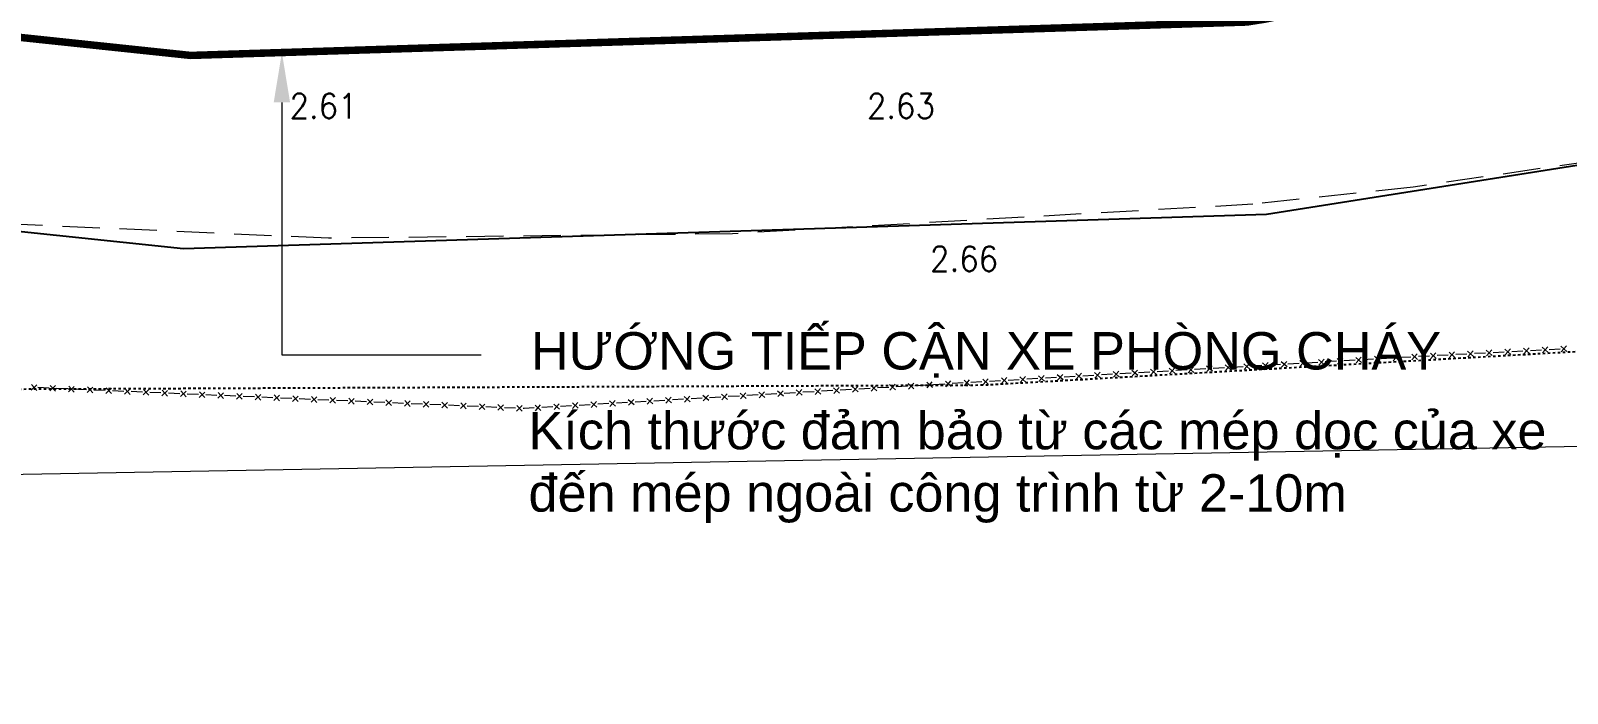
# Model space of a CAD drawing. Header units: millimetres. Extents: x 583747 to 596416, y 2304962 to 2309584.
# Drawn here: x 595657.6 to 595719.3, y 2307140.1 to 2307166.6 of the extents above; entities that cross this region are included whole.
import ezdxf
from ezdxf import colors
from ezdxf.entities.mleader import LeaderData, LeaderLine
from ezdxf.enums import TextEntityAlignment as Align
from ezdxf.math import Vec2, Vec3
from ezdxf.xclip import XClip

# ---------------------------------------------------------------- set-up
doc = ezdxf.new("R2010")
doc.units = ezdxf.units.MM
for name, pattern in [('DASH2-1', [3, 2, -1]), ('DASHDOT', [1, 0.5, -0.25, 0, -0.25]), ('{Long Duong}', [2.3, 1.5, -0.8])]:
    doc.linetypes.add(name, pattern=pattern)
doc.layers.add('A-PLOT LINE', color=6, linetype='DASHDOT')
doc.layers.add('AFP-KERB-LINE', color=2, linetype='Continuous')
for name, color, linetype, lineweight in [('Code Cao do', 7, 'Continuous', 0), ('duong chua chay', 1, 'Continuous', 15), ('Duong RG Thua', 7, 'Continuous', 0), ('KT-DV2', 7, 'Continuous', 15), ('KT-NEN', 250, 'Continuous', 0), ('Long Duong_ Phan Cach chat lieu rair mat', 7, 'Continuous', 0), ('đường pccc', 6, 'Continuous', 13)]:
    doc.layers.add(name, color=color, linetype=linetype, lineweight=lineweight)
doc.styles.get("Standard").update_dxf_attribs({"font": 'arial.ttf'})
doc.styles.add('Style-STANDARD', font='STANDARD.shx')

# ---------------------------------------------------------------- blocks, each defined once
blk = doc.blocks.new('wwww1')
at = {"layer": 'Duong RG Thua', "color": 7, "linetype": 'Continuous', "lineweight": 0}
for p, q in [((595711.41, 2307153.395), (595711.622, 2307153.633)), ((595712.383, 2307153.451), (595712.147, 2307153.664)), ((595712.158, 2307153.44), (595712.371, 2307153.676)), ((595713.132, 2307153.491), (595712.896, 2307153.704)), ((595712.907, 2307153.479), (595713.12, 2307153.716)), ((595713.615, 2307153.63), (595713.166, 2307153.606)), ((595713.881, 2307153.53), (595713.645, 2307153.744)), ((595713.656, 2307153.519), (595713.869, 2307153.755)), ((595714.364, 2307153.669), (595713.915, 2307153.645)), ((595714.63, 2307153.57), (595714.393, 2307153.783)), ((595714.405, 2307153.558), (595714.618, 2307153.795)), ((595715.113, 2307153.709), (595714.664, 2307153.685)), ((595715.379, 2307153.61), (595715.142, 2307153.823)), ((595715.154, 2307153.598), (595715.367, 2307153.835)), ((595715.862, 2307153.748), (595715.412, 2307153.725)), ((595716.128, 2307153.649), (595715.891, 2307153.863)), ((595715.903, 2307153.638), (595716.116, 2307153.874)), ((595716.611, 2307153.788), (595716.161, 2307153.764)), ((595716.877, 2307153.689), (595716.64, 2307153.902)), ((595716.652, 2307153.677), (595716.865, 2307153.914)), ((595717.36, 2307153.828), (595716.91, 2307153.804)), ((595717.626, 2307153.729), (595717.389, 2307153.942)), ((595717.401, 2307153.717), (595717.614, 2307153.953)), ((595718.109, 2307153.867), (595717.659, 2307153.844)), ((595718.375, 2307153.768), (595718.138, 2307153.982)), ((595718.15, 2307153.757), (595718.363, 2307153.993)), ((595718.858, 2307153.907), (595718.408, 2307153.883)), ((595719.124, 2307153.808), (595718.887, 2307154.021)), ((595718.899, 2307153.796), (595719.112, 2307154.033)), ((595701.153, 2307152.798), (595700.915, 2307153.01)), ((595700.928, 2307152.786), (595701.14, 2307153.023)), ((595701.901, 2307152.842), (595701.664, 2307153.054)), ((595701.676, 2307152.829), (595701.889, 2307153.067)), ((595702.65, 2307152.885), (595702.413, 2307153.098)), ((595702.425, 2307152.873), (595702.637, 2307153.11)), ((595703.132, 2307153.027), (595702.683, 2307153.001)), ((595703.399, 2307152.929), (595703.161, 2307153.141)), ((595703.174, 2307152.916), (595703.386, 2307153.154)), ((595703.881, 2307153.07), (595703.432, 2307153.044)), ((595704.147, 2307152.973), (595703.91, 2307153.185)), ((595703.923, 2307152.96), (595704.135, 2307153.197)), ((595704.63, 2307153.114), (595704.181, 2307153.088)), ((595704.896, 2307153.016), (595704.659, 2307153.228)), ((595704.671, 2307153.003), (595704.883, 2307153.241)), ((595705.379, 2307153.157), (595704.929, 2307153.131)), ((595705.645, 2307153.06), (595705.407, 2307153.272)), ((595705.42, 2307153.047), (595705.632, 2307153.284)), ((595706.127, 2307153.201), (595705.678, 2307153.175)), ((595706.394, 2307153.103), (595706.156, 2307153.315)), ((595706.169, 2307153.091), (595706.381, 2307153.328)), ((595706.876, 2307153.245), (595706.427, 2307153.218)), ((595707.142, 2307153.147), (595706.905, 2307153.359)), ((595706.918, 2307153.134), (595707.13, 2307153.372)), ((595707.625, 2307153.288), (595707.175, 2307153.262)), ((595707.891, 2307153.19), (595707.654, 2307153.402)), ((595707.666, 2307153.178), (595707.878, 2307153.415)), ((595708.373, 2307153.332), (595707.924, 2307153.306)), ((595708.64, 2307153.234), (595708.402, 2307153.446)), ((595708.415, 2307153.221), (595708.627, 2307153.459)), ((595709.122, 2307153.375), (595708.673, 2307153.349)), ((595709.389, 2307153.278), (595709.151, 2307153.49)), ((595709.164, 2307153.265), (595709.376, 2307153.502)), ((595709.871, 2307153.419), (595709.422, 2307153.393)), ((595710.137, 2307153.321), (595709.9, 2307153.533)), ((595709.913, 2307153.308), (595710.125, 2307153.546)), ((595710.62, 2307153.462), (595710.17, 2307153.436)), ((595710.886, 2307153.365), (595710.649, 2307153.577)), ((595710.661, 2307153.352), (595710.873, 2307153.589)), ((595711.368, 2307153.506), (595710.919, 2307153.48)), ((595711.635, 2307153.408), (595711.397, 2307153.62)), ((595712.117, 2307153.549), (595711.668, 2307153.523)), ((595712.866, 2307153.59), (595712.417, 2307153.566)), ((595657.475, 2307152.259), (595657.709, 2307152.474)), ((595657.699, 2307152.249), (595657.485, 2307152.484)), ((595658.224, 2307152.227), (595658.459, 2307152.442)), ((595658.449, 2307152.217), (595658.234, 2307152.452)), ((595658.973, 2307152.195), (595659.208, 2307152.41)), ((595659.198, 2307152.185), (595658.983, 2307152.42)), ((595690.67, 2307152.189), (595690.433, 2307152.401)), ((595690.445, 2307152.176), (595690.658, 2307152.413)), ((595691.419, 2307152.232), (595691.181, 2307152.444)), ((595691.194, 2307152.219), (595691.406, 2307152.457)), ((595692.168, 2307152.276), (595691.93, 2307152.488)), ((595691.943, 2307152.263), (595692.155, 2307152.5)), ((595692.65, 2307152.417), (595692.201, 2307152.391)), ((595692.916, 2307152.319), (595692.679, 2307152.531)), ((595692.692, 2307152.306), (595692.904, 2307152.544)), ((595693.399, 2307152.46), (595692.95, 2307152.434)), ((595693.665, 2307152.363), (595693.428, 2307152.575)), ((595693.44, 2307152.35), (595693.652, 2307152.588)), ((595694.148, 2307152.504), (595693.698, 2307152.478)), ((595694.414, 2307152.406), (595694.176, 2307152.618)), ((595694.189, 2307152.394), (595694.401, 2307152.631)), ((595694.896, 2307152.548), (595694.447, 2307152.521)), ((595695.163, 2307152.45), (595694.925, 2307152.662)), ((595694.938, 2307152.437), (595695.15, 2307152.675)), ((595695.645, 2307152.591), (595695.196, 2307152.565)), ((595695.911, 2307152.493), (595695.674, 2307152.705)), ((595695.687, 2307152.481), (595695.899, 2307152.718)), ((595696.394, 2307152.635), (595695.944, 2307152.609)), ((595696.66, 2307152.537), (595696.423, 2307152.749)), ((595696.435, 2307152.524), (595696.647, 2307152.762)), ((595697.142, 2307152.678), (595696.693, 2307152.652)), ((595697.409, 2307152.581), (595697.171, 2307152.793)), ((595697.184, 2307152.568), (595697.396, 2307152.805)), ((595697.891, 2307152.722), (595697.442, 2307152.696)), ((595698.158, 2307152.624), (595697.92, 2307152.836)), ((595697.933, 2307152.611), (595698.145, 2307152.849)), ((595698.64, 2307152.765), (595698.191, 2307152.739)), ((595698.906, 2307152.668), (595698.669, 2307152.88)), ((595698.682, 2307152.655), (595698.894, 2307152.892)), ((595699.389, 2307152.809), (595698.939, 2307152.783)), ((595699.655, 2307152.711), (595699.418, 2307152.923)), ((595699.43, 2307152.699), (595699.642, 2307152.936)), ((595700.137, 2307152.853), (595699.688, 2307152.826)), ((595700.404, 2307152.755), (595700.166, 2307152.967)), ((595700.179, 2307152.742), (595700.391, 2307152.98)), ((595700.886, 2307152.896), (595700.437, 2307152.87)), ((595701.635, 2307152.94), (595701.186, 2307152.914)), ((595702.384, 2307152.983), (595701.934, 2307152.957)), ((595658.194, 2307152.341), (595657.744, 2307152.36)), ((595658.943, 2307152.309), (595658.493, 2307152.328)), ((595659.692, 2307152.277), (595659.243, 2307152.296)), ((595659.723, 2307152.163), (595659.957, 2307152.378)), ((595659.947, 2307152.153), (595659.733, 2307152.388)), ((595660.442, 2307152.245), (595659.992, 2307152.264)), ((595660.472, 2307152.13), (595660.707, 2307152.345)), ((595660.697, 2307152.12), (595660.482, 2307152.355)), ((595661.191, 2307152.212), (595660.741, 2307152.232)), ((595661.221, 2307152.098), (595661.456, 2307152.313)), ((595661.446, 2307152.088), (595661.231, 2307152.323)), ((595661.94, 2307152.18), (595661.491, 2307152.2)), ((595661.97, 2307152.066), (595662.205, 2307152.281)), ((595662.195, 2307152.056), (595661.98, 2307152.291)), ((595662.689, 2307152.148), (595662.24, 2307152.167)), ((595662.72, 2307152.034), (595662.955, 2307152.249)), ((595662.945, 2307152.024), (595662.73, 2307152.259)), ((595663.439, 2307152.116), (595662.989, 2307152.135)), ((595663.469, 2307152.002), (595663.704, 2307152.217)), ((595663.694, 2307151.992), (595663.479, 2307152.227)), ((595664.188, 2307152.084), (595663.738, 2307152.103)), ((595664.218, 2307151.97), (595664.453, 2307152.185)), ((595664.443, 2307151.96), (595664.228, 2307152.195)), ((595664.937, 2307152.052), (595664.488, 2307152.071)), ((595664.968, 2307151.938), (595665.203, 2307152.152)), ((595665.193, 2307151.928), (595664.978, 2307152.162)), ((595665.687, 2307152.02), (595665.237, 2307152.039)), ((595665.717, 2307151.905), (595665.952, 2307152.12)), ((595665.942, 2307151.895), (595665.727, 2307152.13)), ((595666.436, 2307151.987), (595665.986, 2307152.007)), ((595666.466, 2307151.873), (595666.701, 2307152.088)), ((595666.691, 2307151.863), (595666.476, 2307152.098)), ((595667.185, 2307151.955), (595666.736, 2307151.975)), ((595667.216, 2307151.841), (595667.451, 2307152.056)), ((595667.441, 2307151.831), (595667.226, 2307152.066)), ((595667.935, 2307151.923), (595667.485, 2307151.942)), ((595667.965, 2307151.809), (595668.2, 2307152.024)), ((595668.19, 2307151.799), (595667.975, 2307152.034)), ((595668.684, 2307151.891), (595668.234, 2307151.91)), ((595668.714, 2307151.777), (595668.949, 2307151.992)), ((595668.939, 2307151.767), (595668.724, 2307152.002)), ((595669.433, 2307151.859), (595668.984, 2307151.878)), ((595669.464, 2307151.745), (595669.698, 2307151.96)), ((595669.688, 2307151.735), (595669.474, 2307151.97)), ((595670.183, 2307151.827), (595669.733, 2307151.846)), ((595670.213, 2307151.713), (595670.448, 2307151.927)), ((595670.438, 2307151.703), (595670.223, 2307151.937)), ((595670.932, 2307151.794), (595670.482, 2307151.814)), ((595670.962, 2307151.68), (595671.197, 2307151.895)), ((595671.187, 2307151.67), (595670.972, 2307151.905)), ((595671.681, 2307151.762), (595671.232, 2307151.782)), ((595671.711, 2307151.648), (595671.946, 2307151.863)), ((595671.936, 2307151.638), (595671.721, 2307151.873)), ((595672.461, 2307151.616), (595672.696, 2307151.831)), ((595672.686, 2307151.606), (595672.471, 2307151.841)), ((595673.21, 2307151.584), (595673.445, 2307151.799)), ((595673.435, 2307151.574), (595673.22, 2307151.809)), ((595674.184, 2307151.542), (595673.969, 2307151.777)), ((595680.188, 2307151.579), (595679.95, 2307151.791)), ((595679.963, 2307151.566), (595680.175, 2307151.803)), ((595680.937, 2307151.622), (595680.699, 2307151.834)), ((595680.712, 2307151.61), (595680.924, 2307151.847)), ((595681.685, 2307151.666), (595681.448, 2307151.878)), ((595681.461, 2307151.653), (595681.673, 2307151.891)), ((595682.168, 2307151.807), (595681.719, 2307151.781)), ((595682.434, 2307151.709), (595682.197, 2307151.921)), ((595682.209, 2307151.697), (595682.421, 2307151.934)), ((595682.916, 2307151.851), (595682.467, 2307151.824)), ((595683.183, 2307151.753), (595682.945, 2307151.965)), ((595682.958, 2307151.74), (595683.17, 2307151.978)), ((595683.665, 2307151.894), (595683.216, 2307151.868)), ((595683.932, 2307151.796), (595683.694, 2307152.009)), ((595683.707, 2307151.784), (595683.919, 2307152.021)), ((595684.414, 2307151.938), (595683.965, 2307151.912)), ((595684.68, 2307151.84), (595684.443, 2307152.052)), ((595684.456, 2307151.827), (595684.668, 2307152.065)), ((595685.163, 2307151.981), (595684.713, 2307151.955)), ((595685.429, 2307151.884), (595685.192, 2307152.096)), ((595685.204, 2307151.871), (595685.416, 2307152.108)), ((595685.911, 2307152.025), (595685.462, 2307151.999)), ((595686.178, 2307151.927), (595685.94, 2307152.139)), ((595685.953, 2307151.914), (595686.165, 2307152.152)), ((595686.66, 2307152.068), (595686.211, 2307152.042)), ((595686.927, 2307151.971), (595686.689, 2307152.183)), ((595686.702, 2307151.958), (595686.914, 2307152.195)), ((595687.409, 2307152.112), (595686.96, 2307152.086)), ((595687.675, 2307152.014), (595687.438, 2307152.226)), ((595687.451, 2307152.002), (595687.663, 2307152.239)), ((595688.158, 2307152.156), (595687.708, 2307152.129)), ((595688.424, 2307152.058), (595688.187, 2307152.27)), ((595688.199, 2307152.045), (595688.411, 2307152.283)), ((595688.906, 2307152.199), (595688.457, 2307152.173)), ((595689.173, 2307152.101), (595688.935, 2307152.313)), ((595688.948, 2307152.089), (595689.16, 2307152.326)), ((595689.655, 2307152.243), (595689.206, 2307152.217)), ((595689.922, 2307152.145), (595689.684, 2307152.357)), ((595689.697, 2307152.132), (595689.909, 2307152.37)), ((595690.404, 2307152.286), (595689.955, 2307152.26)), ((595691.153, 2307152.33), (595690.703, 2307152.304)), ((595691.901, 2307152.373), (595691.452, 2307152.347)), ((595672.43, 2307151.73), (595671.981, 2307151.749)), ((595673.18, 2307151.698), (595672.73, 2307151.717)), ((595673.929, 2307151.666), (595673.48, 2307151.685)), ((595673.959, 2307151.552), (595674.194, 2307151.767)), ((595674.678, 2307151.634), (595674.229, 2307151.653)), ((595674.709, 2307151.52), (595674.944, 2307151.735)), ((595674.934, 2307151.51), (595674.719, 2307151.745)), ((595675.428, 2307151.602), (595674.978, 2307151.621)), ((595675.458, 2307151.488), (595675.693, 2307151.702)), ((595675.683, 2307151.478), (595675.468, 2307151.712)), ((595676.177, 2307151.569), (595675.727, 2307151.589)), ((595676.207, 2307151.455), (595676.442, 2307151.67)), ((595676.432, 2307151.445), (595676.217, 2307151.68)), ((595676.926, 2307151.537), (595676.477, 2307151.557)), ((595676.957, 2307151.423), (595677.192, 2307151.638)), ((595677.182, 2307151.413), (595676.967, 2307151.648)), ((595677.942, 2307151.448), (595677.704, 2307151.66)), ((595677.717, 2307151.435), (595677.929, 2307151.673)), ((595678.424, 2307151.589), (595677.975, 2307151.563)), ((595678.691, 2307151.492), (595678.453, 2307151.704)), ((595678.466, 2307151.479), (595678.678, 2307151.716)), ((595679.173, 2307151.633), (595678.724, 2307151.607)), ((595679.439, 2307151.535), (595679.202, 2307151.747)), ((595679.214, 2307151.522), (595679.427, 2307151.76)), ((595679.922, 2307151.676), (595679.472, 2307151.65)), ((595680.67, 2307151.72), (595680.221, 2307151.694)), ((595681.419, 2307151.764), (595680.97, 2307151.737))]:
    blk.add_line(p, q, dxfattribs=at)
at = {"layer": 'Duong RG Thua', "color": 7, "linetype": 'Continuous', "lineweight": 0, "flags": 128}
for points in [[(595597.135, 2307149.907), (595601.347, 2307151.819), (595603.674, 2307152.073), (595614.963, 2307152.239), (595629.753, 2307150.98), (595650.441, 2307148.765), (595721.253, 2307150.035), (595743.067, 2307152.953)], [(595677.675, 2307151.546), (595677.274, 2307151.522), (595677.226, 2307151.524)]]:
    blk.add_lwpolyline(points, dxfattribs=at)
at = {"layer": 'Long Duong_ Phan Cach chat lieu rair mat', "color": 4, "linetype": '{Long Duong}', "lineweight": 0}
for p, q in [((595727.151, 2307162.477), (595712.954, 2307160.409)), ((595712.954, 2307160.409), (595706.519, 2307159.722)), ((595669.418, 2307158.356), (595649.532, 2307159.243)), ((595706.519, 2307159.722), (595685.637, 2307158.538)), ((595685.637, 2307158.538), (595669.418, 2307158.356))]:
    blk.add_line(p, q, dxfattribs=at)
at = {"layer": 'Code Cao do', "color": 212, "linetype": 'Continuous', "lineweight": 0, "style": 'Style-STANDARD'}
blk.add_text('2.61', height=1, rotation=359.9973, dxfattribs=at).set_placement((595667.848, 2307163.665), align=Align.MIDDLE_LEFT)
at = {"layer": 'Code Cao do', "color": 6, "linetype": 'Continuous', "lineweight": 0, "style": 'Style-STANDARD'}
for s, p in [('2.63', (595691.024, 2307163.665)), ('2.66', (595693.561, 2307157.528))]:
    blk.add_text(s, height=1, rotation=359.9973, dxfattribs=at).set_placement(p, align=Align.MIDDLE_LEFT)
blk = doc.blocks.new('PLOT')
at = {"layer": 'A-PLOT LINE', "color": 251}
blk.add_lwpolyline([(3659008, 1167880), (3642417, 1158621), (3630891, 1152921), (3607539, 1142898), (3570556, 1129261), (3527500, 1117448)], dxfattribs=at)
blk = doc.blocks.new('DV')
at = {"layer": 'AFP-KERB-LINE'}
for p, q in [((601657, 25193), (545531, 31133)), ((601657, 25193), (548452, 30824)), ((601657, 25193), (548452, 30824)), ((601657, 25193), (548452, 30824)), ((670440, 30570), (645135, 26567)), ((670440, 30570), (645135, 26567)), ((670440, 30570), (645135, 26567)), ((670440, 30570), (645135, 26567)), ((645135, 26567), (601657, 25193)), ((645135, 26567), (601657, 25193)), ((645135, 26567), (601657, 25193)), ((645135, 26567), (601657, 25193))]:
    blk.add_line(p, q, dxfattribs=at)
ref = blk.add_blockref('PLOT', (-3147123, 179596, 0), dxfattribs=dict(rotation=340.0000000045929))
XClip(ref).set_block_clipping_path([(3437700.5976729654, 868981.9081885163), (3912891.8375199828, 1041937.3750337446), (3715693.8178756535, 1583734.481302836), (3240502.5780286361, 1410779.0144576086)])
blk = doc.blocks.new('duong pccc')
at = {"layer": 'đường pccc', "linetype": 'DASH2-1', "const_width": 300}
blk.add_lwpolyline([(11374828, 1063500), (11417029, 1075272, -0.139043), (11432033, 1075208), (11447510, 1070747, -0.194033), (11453106, 1066369), (11457034, 1059566, 0.325502), (11463490, 1056700), (11488340, 1062037, -0.413991), (11497840, 1055901), (11504262, 1026111, -0.430767), (11493164, 1009931), (11492439, 1009817), (11450040, 1008477), (11437562, 1009797, -0.290861), (11429584, 1016138), (11425729, 1027278, 0.626431), (11410539, 1029085), (11408439, 1025808, -0.421466), (11395119, 1023065, -0.13178), (11369781, 1052299, -0.467981)], format="xyb", close=True, dxfattribs=at)
at = {"insert": (11463604, 994170, 2), "char_height": 1500, "attachment_point": 1}
blk.add_mtext_dynamic_manual_height_columns('Kích thước đảm bảo từ các mép dọc của xe đến mép ngoài công trình từ 2-10m', width=42370, gutter_width=12500000, heights=[0], dxfattribs=at)
ml = blk.add_multileader_mtext('Standard')
ml.set_content('HƯỚNG TIẾP CẬN XE PHÒNG CHÁY', color=256)
ml.set_leader_properties()
ml.build(insert=Vec2(0, 0))
ml.multileader.update_dxf_attribs({"arrow_head_size": 2000})
ctx = ml.context
ctx.base_point, ctx.char_height, ctx.arrow_head_size, ctx.landing_gap_size, ctx.plane_origin = Vec3(11461705, 996457, 0), 1500, 2000, 2000, Vec3(11453705, 1014040, 0)
notes = []
notes.append((ctx, [(0, (1, 1, 0), (11453705, 996457, 0), (1, 0), 8000, [(0, [(11453705, 1008592, 0)], 0, [])])]))
ctx.mtext.insert, ctx.mtext.flow_direction = Vec3(11463705, 997373, 0), 5
for ctx, leaders in notes:
    for number, flags, end, landing, length, lines in leaders:
        leader = LeaderData()
        leader.index, (leader.has_last_leader_line, leader.has_dogleg_vector, leader.attachment_direction) = number, flags
        leader.last_leader_point, leader.dogleg_vector, leader.dogleg_length = Vec3(end), Vec3(landing), length
        for number, points, colour, breaks in lines:
            line = LeaderLine()
            line.index, line.vertices, line.color, line.breaks = number, Vec3.list(points), colors.encode_raw_color(colour), breaks
            leader.lines.append(line)
        ctx.leaders.append(leader)

msp = doc.modelspace()

# ---------------------------------------------------------------- block references
at = {"layer": 'KT-DV2', "xscale": 0.001, "yscale": 0.001, "zscale": 0.001}
msp.add_blockref('DV', (595062.1, 2307132.692), dxfattribs=at)

# ---------------------------------------------------------------- next in the draw order: block references
at = {"layer": 'KT-NEN', "lineweight": 0}
msp.add_blockref('wwww1', (0.167, -0.045, -0.002), dxfattribs=at)

# ---------------------------------------------------------------- next in the draw order: block references
at = {"layer": 'duong chua chay', "xscale": 0.001, "yscale": 0.001, "zscale": 0.001}
msp.add_blockref('duong pccc', (584214.004, 2306157.171), dxfattribs=at)

doc.saveas('drawing.dxf')
